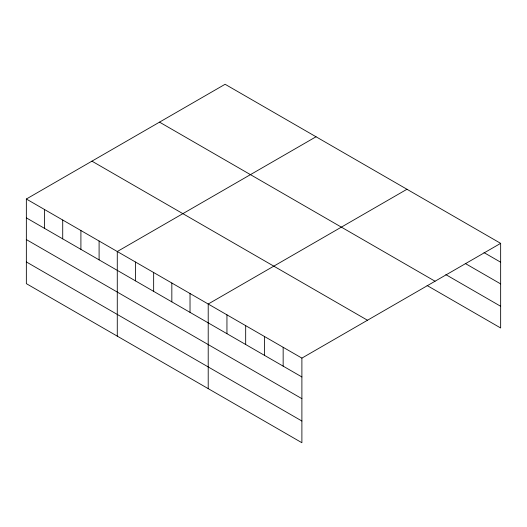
<?xml version="1.0" encoding="UTF-8"?>
<svg xmlns="http://www.w3.org/2000/svg" width="527" height="527" viewBox="0 0 527 527"><rect width="100%" height="100%" fill="white"/><g stroke="black" fill="none" stroke-linecap="round" stroke-linejoin="round"><path stroke-width="0.79" d="M301.892 398.662L301.892 358.11L26.35 199.022L26.35 283.645L301.892 442.726L301.892 398.662L26.35 239.574M26.35 199.022L225.108 84.274L500.65 243.355L500.65 327.978L427.087 285.509M316.035 136.77L117.277 251.524L117.277 336.14M406.963 189.265L208.211 304.02L208.211 388.636M301.892 358.11L500.65 243.355M483.997 252.591L500.65 262.202M465.255 263.474L500.65 283.908M445.829 274.62L500.65 306.273M159.516 122.139L435.058 281.227M91.942 161.157L367.484 320.238M26.35 217.868L301.892 376.957M26.35 261.939L301.892 421.02M283.157 347.286L283.157 366.133M264.422 336.47L264.422 355.317M245.681 325.653L245.681 344.5M226.946 314.836L226.946 333.683M190.023 293.519L190.023 312.366M171.835 283.019L171.835 301.866M153.653 272.518L153.653 291.365M135.465 262.018L135.465 280.865M99.096 241.023L99.096 259.87M80.908 230.523L80.908 249.37M62.72 220.022L62.72 238.869M44.538 209.522L44.538 228.369"/></g></svg>
